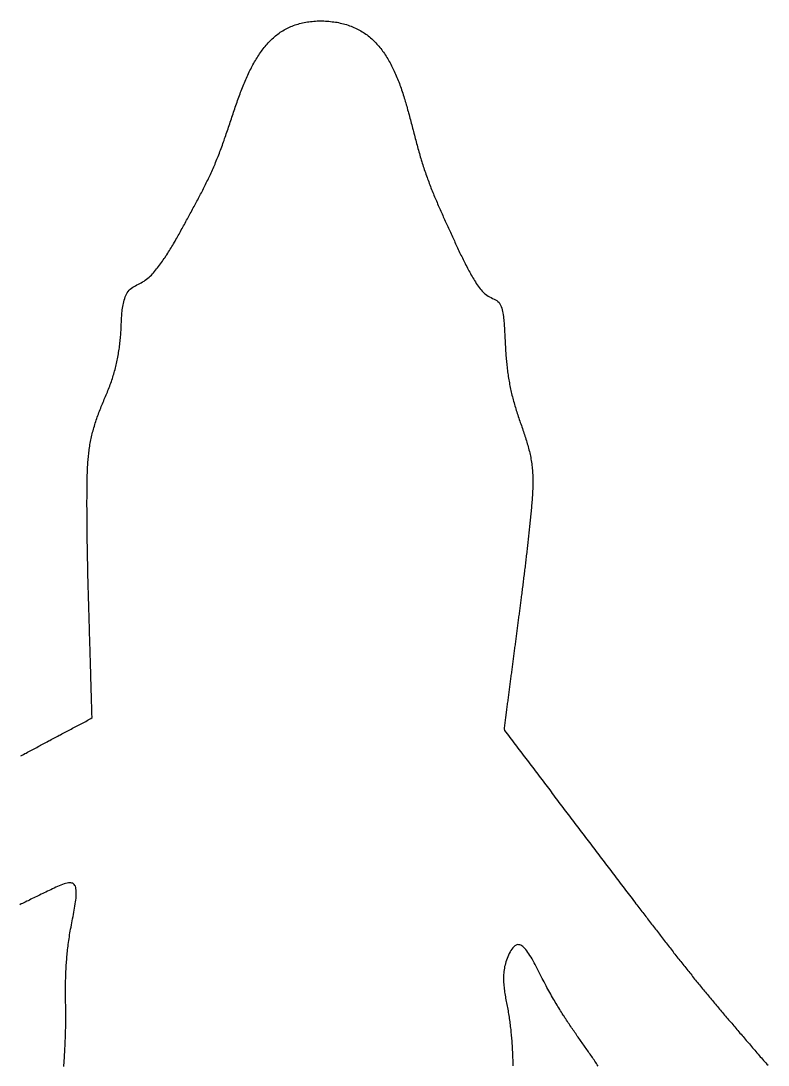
# Model space of a CAD drawing. Extents: x 63 to 788, y 423 to 1014.
# Drawn here: x 512.55 to 517.31, y 823.51 to 830.18 of the extents above; entities that cross this region are included whole.
import ezdxf

# ---------------------------------------------------------------- set-up
doc = ezdxf.new("R2010")
doc.units = 0
doc.header["$MEASUREMENT"] = 0
doc.layers.add('LAYER_1', color=7, linetype='CONTINUOUS')

msp = doc.modelspace()

# ---------------------------------------------------------------- linework, layer by layer
at = {"layer": 'LAYER_1', "color": 7}
for points in [[(512.5446, 825.489, 0), (512.5531, 825.493, 0), (512.5615, 825.497, 0), (512.57, 825.502, 0), (512.5784, 825.506, 0), (512.5869, 825.511, 0), (512.5953, 825.515, 0), (512.6038, 825.52, 0), (512.6122, 825.524, 0), (512.6207, 825.529, 0), (512.6291, 825.533, 0), (512.6376, 825.538, 0), (512.646, 825.542, 0), (512.6545, 825.547, 0), (512.6629, 825.551, 0), (512.6714, 825.556, 0), (512.6798, 825.56, 0), (512.6883, 825.565, 0), (512.6967, 825.569, 0), (512.7052, 825.574, 0), (512.7136, 825.578, 0), (512.7221, 825.583, 0), (512.7306, 825.587, 0), (512.739, 825.592, 0), (512.7475, 825.596, 0), (512.7559, 825.601, 0), (512.7644, 825.605, 0), (512.7728, 825.61, 0), (512.7813, 825.614, 0), (512.7897, 825.619, 0), (512.7982, 825.623, 0), (512.8066, 825.628, 0), (512.8151, 825.632, 0), (512.8235, 825.637, 0), (512.832, 825.641, 0), (512.8404, 825.646, 0), (512.8489, 825.65, 0), (512.8573, 825.655, 0), (512.8658, 825.659, 0), (512.8742, 825.664, 0), (512.8827, 825.668, 0), (512.8911, 825.673, 0), (512.8996, 825.677, 0), (512.908, 825.682, 0), (512.9165, 825.686, 0), (512.9249, 825.691, 0), (512.9334, 825.695, 0), (512.9418, 825.699, 0), (512.9503, 825.704, 0), (512.9587, 825.708, 0), (512.9672, 825.713, 0), (512.9756, 825.717, 0), (512.9841, 825.722, 0), (512.9925, 825.726, 0), (512.9994, 825.732, 0), (512.9992, 825.741, 0), (512.9989, 825.75, 0), (512.9986, 825.759, 0), (512.9984, 825.768, 0), (512.9981, 825.777, 0), (512.9979, 825.786, 0), (512.9976, 825.795, 0), (512.9973, 825.804, 0), (512.9971, 825.813, 0), (512.9968, 825.822, 0), (512.9965, 825.831, 0), (512.9963, 825.84, 0), (512.996, 825.849, 0), (512.9957, 825.858, 0), (512.9955, 825.867, 0), (512.9952, 825.876, 0), (512.995, 825.885, 0), (512.9947, 825.894, 0), (512.9944, 825.903, 0), (512.9942, 825.912, 0), (512.9939, 825.921, 0), (512.9936, 825.93, 0), (512.9934, 825.939, 0), (512.9931, 825.948, 0), (512.9928, 825.957, 0), (512.9926, 825.966, 0), (512.9923, 825.975, 0), (512.9921, 825.984, 0), (512.9918, 825.993, 0), (512.9915, 826.002, 0), (512.9913, 826.011, 0), (512.991, 826.02, 0), (512.9907, 826.029, 0), (512.9905, 826.038, 0), (512.9902, 826.047, 0), (512.9899, 826.056, 0), (512.9897, 826.065, 0), (512.9894, 826.074, 0), (512.9892, 826.083, 0), (512.9889, 826.092, 0), (512.9886, 826.101, 0), (512.9884, 826.11, 0), (512.9881, 826.119, 0), (512.9878, 826.128, 0), (512.9876, 826.137, 0), (512.9873, 826.146, 0), (512.987, 826.155, 0), (512.9868, 826.164, 0), (512.9865, 826.173, 0), (512.9863, 826.182, 0), (512.986, 826.191, 0), (512.9857, 826.2, 0), (512.9855, 826.209, 0), (512.9852, 826.218, 0), (512.9849, 826.227, 0), (512.9847, 826.236, 0), (512.9844, 826.245, 0), (512.9841, 826.254, 0), (512.9839, 826.263, 0), (512.9836, 826.272, 0), (512.9834, 826.281, 0), (512.9831, 826.29, 0), (512.9828, 826.299, 0), (512.9826, 826.308, 0), (512.9823, 826.317, 0), (512.982, 826.326, 0), (512.9818, 826.335, 0), (512.9815, 826.344, 0), (512.9812, 826.353, 0), (512.981, 826.362, 0), (512.9807, 826.371, 0), (512.9805, 826.38, 0), (512.9802, 826.389, 0), (512.9799, 826.398, 0), (512.9797, 826.407, 0), (512.9794, 826.416, 0), (512.9791, 826.425, 0), (512.9789, 826.434, 0), (512.9786, 826.443, 0), (512.9783, 826.452, 0), (512.9781, 826.461, 0), (512.9778, 826.47, 0), (512.9776, 826.479, 0), (512.9773, 826.488, 0), (512.977, 826.497, 0), (512.9768, 826.506, 0), (512.9765, 826.515, 0), (512.9762, 826.524, 0), (512.976, 826.533, 0), (512.9757, 826.542, 0), (512.9754, 826.551, 0), (512.9752, 826.56, 0), (512.9749, 826.569, 0), (512.9747, 826.578, 0), (512.9744, 826.587, 0), (512.9741, 826.596, 0), (512.9739, 826.605, 0), (512.9736, 826.614, 0), (512.9734, 826.624, 0), (512.9732, 826.634, 0), (512.973, 826.644, 0), (512.9728, 826.654, 0), (512.9726, 826.664, 0), (512.9724, 826.675, 0), (512.9722, 826.685, 0), (512.972, 826.695, 0), (512.9718, 826.705, 0), (512.9716, 826.715, 0), (512.9714, 826.725, 0), (512.9712, 826.735, 0), (512.971, 826.745, 0), (512.9708, 826.755, 0), (512.9706, 826.765, 0), (512.9704, 826.776, 0), (512.9703, 826.786, 0), (512.9701, 826.796, 0), (512.9699, 826.806, 0), (512.9697, 826.816, 0), (512.9696, 826.826, 0), (512.9694, 826.836, 0), (512.9692, 826.846, 0), (512.9691, 826.857, 0), (512.9689, 826.867, 0), (512.9688, 826.877, 0), (512.9687, 826.887, 0), (512.9685, 826.897, 0), (512.9684, 826.907, 0), (512.9683, 826.917, 0), (512.9681, 826.927, 0), (512.968, 826.938, 0), (512.9679, 826.948, 0), (512.9678, 826.958, 0), (512.9677, 826.968, 0), (512.9676, 826.978, 0), (512.9675, 826.988, 0), (512.9674, 826.998, 0), (512.9674, 827.008, 0), (512.9673, 827.019, 0), (512.9672, 827.029, 0), (512.9672, 827.039, 0), (512.9671, 827.049, 0), (512.9671, 827.059, 0), (512.9671, 827.069, 0), (512.967, 827.08, 0), (512.967, 827.09, 0), (512.967, 827.1, 0), (512.967, 827.11, 0), (512.967, 827.12, 0), (512.9671, 827.13, 0), (512.9671, 827.141, 0), (512.9671, 827.151, 0), (512.9672, 827.161, 0), (512.9672, 827.171, 0), (512.9673, 827.181, 0), (512.9674, 827.192, 0), (512.9675, 827.202, 0), (512.9676, 827.212, 0), (512.9677, 827.222, 0), (512.9678, 827.232, 0), (512.968, 827.243, 0), (512.9682, 827.253, 0), (512.9684, 827.263, 0), (512.9687, 827.273, 0), (512.969, 827.283, 0), (512.9693, 827.294, 0), (512.9697, 827.304, 0), (512.9702, 827.314, 0), (512.9706, 827.324, 0), (512.9712, 827.334, 0), (512.9718, 827.344, 0), (512.9724, 827.354, 0), (512.9732, 827.365, 0), (512.9739, 827.375, 0), (512.9748, 827.385, 0), (512.9757, 827.395, 0), (512.9767, 827.405, 0), (512.9778, 827.415, 0), (512.979, 827.425, 0), (512.9802, 827.435, 0), (512.9816, 827.445, 0), (512.983, 827.455, 0), (512.9845, 827.465, 0), (512.9861, 827.475, 0), (512.9879, 827.485, 0), (512.9897, 827.495, 0), (512.9916, 827.505, 0), (512.9937, 827.515, 0), (512.9958, 827.525, 0), (512.9981, 827.535, 0), (513.0005, 827.544, 0), (513.003, 827.554, 0), (513.0056, 827.564, 0), (513.0083, 827.574, 0), (513.0111, 827.583, 0), (513.014, 827.593, 0), (513.0169, 827.603, 0), (513.02, 827.613, 0), (513.0231, 827.622, 0), (513.0264, 827.632, 0), (513.0297, 827.641, 0), (513.033, 827.651, 0), (513.0364, 827.661, 0), (513.0399, 827.67, 0), (513.0435, 827.68, 0), (513.0471, 827.689, 0), (513.0508, 827.699, 0), (513.0545, 827.708, 0), (513.0582, 827.718, 0), (513.062, 827.727, 0), (513.0658, 827.736, 0), (513.0697, 827.746, 0), (513.0736, 827.755, 0), (513.0775, 827.765, 0), (513.0814, 827.774, 0), (513.0853, 827.783, 0), (513.0892, 827.793, 0), (513.0931, 827.802, 0), (513.0969, 827.811, 0), (513.1007, 827.821, 0), (513.1045, 827.83, 0), (513.1082, 827.84, 0), (513.1119, 827.849, 0), (513.1155, 827.859, 0), (513.119, 827.868, 0), (513.1224, 827.878, 0), (513.1258, 827.887, 0), (513.129, 827.897, 0), (513.1321, 827.906, 0), (513.1351, 827.916, 0), (513.1381, 827.926, 0), (513.1409, 827.935, 0), (513.1436, 827.945, 0), (513.1462, 827.955, 0), (513.1488, 827.965, 0), (513.1512, 827.975, 0), (513.1535, 827.985, 0), (513.1558, 827.994, 0), (513.158, 828.004, 0), (513.16, 828.014, 0), (513.162, 828.024, 0), (513.1639, 828.034, 0), (513.1657, 828.044, 0), (513.1674, 828.054, 0), (513.1691, 828.064, 0), (513.1706, 828.074, 0), (513.1721, 828.084, 0), (513.1735, 828.094, 0), (513.1748, 828.105, 0), (513.1761, 828.115, 0), (513.1773, 828.125, 0), (513.1784, 828.135, 0), (513.1794, 828.145, 0), (513.1803, 828.155, 0), (513.1812, 828.165, 0), (513.1821, 828.175, 0), (513.1828, 828.185, 0), (513.1835, 828.195, 0), (513.1841, 828.205, 0), (513.1847, 828.216, 0), (513.1852, 828.226, 0), (513.1857, 828.236, 0), (513.1861, 828.246, 0), (513.1865, 828.256, 0), (513.1869, 828.266, 0), (513.1874, 828.276, 0), (513.188, 828.286, 0), (513.1886, 828.296, 0), (513.1893, 828.306, 0), (513.1902, 828.316, 0), (513.1912, 828.326, 0), (513.1924, 828.336, 0), (513.1937, 828.346, 0), (513.1953, 828.357, 0), (513.1972, 828.367, 0), (513.1993, 828.377, 0), (513.2017, 828.387, 0), (513.2044, 828.398, 0), (513.2075, 828.408, 0), (513.211, 828.418, 0), (513.215, 828.427, 0), (513.2195, 828.436, 0), (513.2245, 828.445, 0), (513.2301, 828.453, 0), (513.2364, 828.461, 0), (513.2433, 828.468, 0), (513.2509, 828.474, 0), (513.259, 828.48, 0), (513.2676, 828.485, 0), (513.2765, 828.49, 0), (513.2857, 828.495, 0), (513.2949, 828.5, 0), (513.3042, 828.504, 0), (513.3133, 828.509, 0), (513.3223, 828.514, 0), (513.3309, 828.52, 0), (513.3393, 828.525, 0), (513.3474, 828.531, 0), (513.3554, 828.538, 0), (513.363, 828.544, 0), (513.3705, 828.551, 0), (513.3778, 828.558, 0), (513.3849, 828.566, 0), (513.3918, 828.573, 0), (513.3985, 828.581, 0), (513.4051, 828.589, 0), (513.4116, 828.597, 0), (513.418, 828.605, 0), (513.4242, 828.613, 0), (513.4303, 828.621, 0), (513.4364, 828.629, 0), (513.4424, 828.638, 0), (513.4483, 828.646, 0), (513.4541, 828.655, 0), (513.4599, 828.663, 0), (513.4656, 828.671, 0), (513.4712, 828.68, 0), (513.4768, 828.688, 0), (513.4823, 828.697, 0), (513.4878, 828.706, 0), (513.4932, 828.714, 0), (513.4985, 828.723, 0), (513.5038, 828.732, 0), (513.5091, 828.74, 0), (513.5143, 828.749, 0), (513.5194, 828.758, 0), (513.5245, 828.767, 0), (513.5296, 828.775, 0), (513.5347, 828.784, 0), (513.5397, 828.793, 0), (513.5446, 828.802, 0), (513.5496, 828.811, 0), (513.5545, 828.819, 0), (513.5594, 828.828, 0), (513.5643, 828.837, 0), (513.5691, 828.846, 0), (513.574, 828.855, 0), (513.5788, 828.864, 0), (513.5836, 828.872, 0), (513.5884, 828.881, 0), (513.5932, 828.89, 0), (513.5979, 828.899, 0), (513.6027, 828.908, 0), (513.6075, 828.917, 0), (513.6123, 828.925, 0), (513.617, 828.934, 0), (513.6218, 828.943, 0), (513.6265, 828.952, 0), (513.6313, 828.96, 0), (513.636, 828.969, 0), (513.6408, 828.978, 0), (513.6455, 828.987, 0), (513.6502, 828.995, 0), (513.6549, 829.004, 0), (513.6596, 829.013, 0), (513.6643, 829.022, 0), (513.669, 829.03, 0), (513.6737, 829.039, 0), (513.6783, 829.048, 0), (513.683, 829.057, 0), (513.6876, 829.066, 0), (513.6922, 829.075, 0), (513.6968, 829.083, 0), (513.7014, 829.092, 0), (513.7059, 829.101, 0), (513.7104, 829.11, 0), (513.715, 829.119, 0), (513.7195, 829.128, 0), (513.7239, 829.137, 0), (513.7284, 829.146, 0), (513.7328, 829.155, 0), (513.7372, 829.164, 0), (513.7416, 829.174, 0), (513.746, 829.183, 0), (513.7503, 829.192, 0), (513.7546, 829.201, 0), (513.7589, 829.211, 0), (513.7632, 829.22, 0), (513.7674, 829.229, 0), (513.7716, 829.239, 0), (513.7758, 829.248, 0), (513.7799, 829.258, 0), (513.7841, 829.267, 0), (513.7881, 829.277, 0), (513.7922, 829.287, 0), (513.7962, 829.297, 0), (513.8002, 829.306, 0), (513.8041, 829.316, 0), (513.808, 829.326, 0), (513.8119, 829.336, 0), (513.8158, 829.346, 0), (513.8196, 829.356, 0), (513.8234, 829.366, 0), (513.8271, 829.377, 0), (513.8308, 829.387, 0), (513.8345, 829.397, 0), (513.8382, 829.408, 0), (513.8418, 829.418, 0), (513.8455, 829.429, 0), (513.8491, 829.439, 0), (513.8527, 829.449, 0), (513.8563, 829.46, 0), (513.8599, 829.471, 0), (513.8634, 829.481, 0), (513.867, 829.492, 0), (513.8706, 829.502, 0), (513.8741, 829.513, 0), (513.8777, 829.524, 0), (513.8812, 829.534, 0), (513.8848, 829.545, 0), (513.8883, 829.556, 0), (513.8919, 829.566, 0), (513.8955, 829.577, 0), (513.8991, 829.588, 0), (513.9027, 829.598, 0), (513.9063, 829.609, 0), (513.9099, 829.62, 0), (513.9136, 829.63, 0), (513.9172, 829.641, 0), (513.9209, 829.652, 0), (513.9247, 829.662, 0), (513.9284, 829.673, 0), (513.9322, 829.683, 0), (513.936, 829.694, 0), (513.9398, 829.704, 0), (513.9437, 829.715, 0), (513.9476, 829.725, 0), (513.9515, 829.735, 0), (513.9555, 829.746, 0), (513.9596, 829.756, 0), (513.9636, 829.766, 0), (513.9677, 829.776, 0), (513.9719, 829.786, 0), (513.9761, 829.796, 0), (513.9804, 829.806, 0), (513.9847, 829.816, 0), (513.9891, 829.826, 0), (513.9935, 829.835, 0), (513.998, 829.845, 0), (514.0026, 829.855, 0), (514.0072, 829.864, 0), (514.0119, 829.873, 0), (514.0167, 829.883, 0), (514.0215, 829.892, 0), (514.0264, 829.901, 0), (514.0314, 829.91, 0), (514.0364, 829.919, 0), (514.0416, 829.928, 0), (514.0468, 829.937, 0), (514.0521, 829.945, 0), (514.0574, 829.954, 0), (514.0629, 829.962, 0), (514.0684, 829.971, 0), (514.0741, 829.979, 0), (514.0798, 829.987, 0), (514.0856, 829.995, 0), (514.0916, 830.003, 0), (514.0976, 830.01, 0), (514.1037, 830.018, 0), (514.1099, 830.025, 0), (514.1162, 830.032, 0), (514.1227, 830.04, 0), (514.1292, 830.047, 0), (514.1358, 830.053, 0), (514.1426, 830.06, 0), (514.1495, 830.067, 0), (514.1565, 830.073, 0), (514.1636, 830.079, 0), (514.1708, 830.085, 0), (514.1781, 830.091, 0), (514.1856, 830.097, 0), (514.1932, 830.103, 0), (514.2009, 830.108, 0), (514.2088, 830.113, 0), (514.2167, 830.118, 0), (514.2249, 830.123, 0), (514.2331, 830.128, 0), (514.2415, 830.132, 0), (514.25, 830.137, 0), (514.2587, 830.141, 0), (514.2675, 830.145, 0), (514.2764, 830.148, 0), (514.2856, 830.152, 0), (514.2948, 830.155, 0), (514.3042, 830.158, 0), (514.3137, 830.161, 0), (514.3234, 830.164, 0), (514.3332, 830.166, 0), (514.3431, 830.169, 0), (514.3531, 830.171, 0), (514.3632, 830.173, 0), (514.3734, 830.174, 0), (514.3836, 830.176, 0), (514.394, 830.177, 0), (514.4044, 830.178, 0), (514.4148, 830.179, 0), (514.4253, 830.18, 0), (514.4359, 830.181, 0), (514.4465, 830.181, 0), (514.4571, 830.181, 0), (514.4677, 830.181, 0), (514.4783, 830.181, 0), (514.4889, 830.18, 0), (514.4996, 830.18, 0), (514.5102, 830.179, 0), (514.5207, 830.178, 0), (514.5313, 830.176, 0), (514.5418, 830.175, 0), (514.5522, 830.173, 0), (514.5626, 830.172, 0), (514.5729, 830.17, 0), (514.5832, 830.167, 0), (514.5934, 830.165, 0), (514.6034, 830.162, 0), (514.6134, 830.16, 0), (514.6233, 830.157, 0), (514.6331, 830.154, 0), (514.6427, 830.15, 0), (514.6522, 830.147, 0), (514.6616, 830.143, 0), (514.6708, 830.139, 0), (514.6799, 830.135, 0), (514.6888, 830.131, 0), (514.6975, 830.127, 0), (514.7061, 830.122, 0), (514.7146, 830.117, 0), (514.7229, 830.112, 0), (514.731, 830.107, 0), (514.739, 830.102, 0), (514.7468, 830.096, 0), (514.7545, 830.091, 0), (514.7621, 830.085, 0), (514.7695, 830.079, 0), (514.7767, 830.073, 0), (514.7839, 830.067, 0), (514.7909, 830.06, 0), (514.7977, 830.054, 0), (514.8045, 830.047, 0), (514.8111, 830.04, 0), (514.8176, 830.033, 0), (514.8239, 830.026, 0), (514.8301, 830.019, 0), (514.8363, 830.011, 0), (514.8423, 830.004, 0), (514.8482, 829.996, 0), (514.8539, 829.988, 0), (514.8596, 829.981, 0), (514.8651, 829.973, 0), (514.8706, 829.964, 0), (514.8759, 829.956, 0), (514.8812, 829.948, 0), (514.8863, 829.939, 0), (514.8913, 829.931, 0), (514.8963, 829.922, 0), (514.9011, 829.913, 0), (514.9059, 829.904, 0), (514.9106, 829.895, 0), (514.9151, 829.886, 0), (514.9196, 829.877, 0), (514.9241, 829.868, 0), (514.9284, 829.859, 0), (514.9326, 829.849, 0), (514.9368, 829.84, 0), (514.9409, 829.83, 0), (514.9449, 829.82, 0), (514.9489, 829.811, 0), (514.9528, 829.801, 0), (514.9566, 829.791, 0), (514.9604, 829.781, 0), (514.9641, 829.771, 0), (514.9677, 829.761, 0), (514.9713, 829.751, 0), (514.9748, 829.74, 0), (514.9783, 829.73, 0), (514.9817, 829.72, 0), (514.9851, 829.709, 0), (514.9884, 829.699, 0), (514.9916, 829.688, 0), (514.9949, 829.678, 0), (514.9981, 829.667, 0), (515.0012, 829.657, 0), (515.0043, 829.646, 0), (515.0074, 829.636, 0), (515.0105, 829.625, 0), (515.0135, 829.614, 0), (515.0165, 829.603, 0), (515.0194, 829.593, 0), (515.0224, 829.582, 0), (515.0253, 829.571, 0), (515.0282, 829.56, 0), (515.0311, 829.549, 0), (515.0339, 829.539, 0), (515.0368, 829.528, 0), (515.0396, 829.517, 0), (515.0425, 829.506, 0), (515.0453, 829.495, 0), (515.0481, 829.484, 0), (515.0509, 829.474, 0), (515.0538, 829.463, 0), (515.0566, 829.452, 0), (515.0594, 829.441, 0), (515.0622, 829.43, 0), (515.0651, 829.42, 0), (515.0679, 829.409, 0), (515.0708, 829.398, 0), (515.0736, 829.387, 0), (515.0765, 829.377, 0), (515.0794, 829.366, 0), (515.0824, 829.355, 0), (515.0853, 829.345, 0), (515.0883, 829.334, 0), (515.0913, 829.324, 0), (515.0943, 829.313, 0), (515.0974, 829.303, 0), (515.1005, 829.293, 0), (515.1036, 829.282, 0), (515.1068, 829.272, 0), (515.11, 829.262, 0), (515.1133, 829.252, 0), (515.1165, 829.242, 0), (515.1199, 829.232, 0), (515.1232, 829.222, 0), (515.1266, 829.212, 0), (515.1301, 829.202, 0), (515.1335, 829.192, 0), (515.137, 829.182, 0), (515.1406, 829.172, 0), (515.1441, 829.163, 0), (515.1477, 829.153, 0), (515.1514, 829.143, 0), (515.155, 829.134, 0), (515.1587, 829.124, 0), (515.1624, 829.115, 0), (515.1661, 829.105, 0), (515.1699, 829.096, 0), (515.1737, 829.086, 0), (515.1775, 829.077, 0), (515.1813, 829.068, 0), (515.1852, 829.058, 0), (515.1891, 829.049, 0), (515.193, 829.04, 0), (515.1969, 829.031, 0), (515.2009, 829.021, 0), (515.2048, 829.012, 0), (515.2088, 829.003, 0), (515.2128, 828.994, 0), (515.2168, 828.985, 0), (515.2208, 828.976, 0), (515.2248, 828.966, 0), (515.2289, 828.957, 0), (515.233, 828.948, 0), (515.237, 828.939, 0), (515.2411, 828.93, 0), (515.2452, 828.921, 0), (515.2493, 828.912, 0), (515.2534, 828.903, 0), (515.2575, 828.894, 0), (515.2616, 828.885, 0), (515.2658, 828.876, 0), (515.2699, 828.867, 0), (515.274, 828.858, 0), (515.2782, 828.849, 0), (515.2823, 828.84, 0), (515.2865, 828.831, 0), (515.2906, 828.822, 0), (515.2947, 828.812, 0), (515.2989, 828.803, 0), (515.303, 828.794, 0), (515.3072, 828.785, 0), (515.3114, 828.776, 0), (515.3155, 828.767, 0), (515.3197, 828.758, 0), (515.3239, 828.749, 0), (515.3281, 828.74, 0), (515.3324, 828.731, 0), (515.3366, 828.722, 0), (515.3409, 828.712, 0), (515.3452, 828.703, 0), (515.3496, 828.694, 0), (515.3539, 828.685, 0), (515.3583, 828.676, 0), (515.3628, 828.667, 0), (515.3672, 828.658, 0), (515.3718, 828.649, 0), (515.3763, 828.64, 0), (515.3809, 828.631, 0), (515.3856, 828.621, 0), (515.3903, 828.612, 0), (515.395, 828.603, 0), (515.3998, 828.594, 0), (515.4047, 828.585, 0), (515.4096, 828.576, 0), (515.4146, 828.567, 0), (515.4197, 828.558, 0), (515.4248, 828.549, 0), (515.43, 828.54, 0), (515.4352, 828.531, 0), (515.4406, 828.523, 0), (515.446, 828.514, 0), (515.4515, 828.505, 0), (515.4572, 828.496, 0), (515.463, 828.488, 0), (515.469, 828.479, 0), (515.4752, 828.471, 0), (515.4817, 828.463, 0), (515.4885, 828.455, 0), (515.4956, 828.448, 0), (515.503, 828.441, 0), (515.5107, 828.435, 0), (515.5189, 828.429, 0), (515.5274, 828.423, 0), (515.5364, 828.418, 0), (515.5458, 828.414, 0), (515.5553, 828.409, 0), (515.5647, 828.405, 0), (515.5737, 828.4, 0), (515.5822, 828.395, 0), (515.5899, 828.389, 0), (515.5965, 828.382, 0), (515.6022, 828.375, 0), (515.607, 828.366, 0), (515.6111, 828.357, 0), (515.6144, 828.347, 0), (515.6172, 828.337, 0), (515.6194, 828.326, 0), (515.6213, 828.316, 0), (515.6228, 828.305, 0), (515.6242, 828.294, 0), (515.6254, 828.283, 0), (515.6265, 828.273, 0), (515.6275, 828.262, 0), (515.6284, 828.252, 0), (515.6292, 828.242, 0), (515.6299, 828.232, 0), (515.6306, 828.221, 0), (515.6313, 828.211, 0), (515.6319, 828.201, 0), (515.6324, 828.192, 0), (515.6329, 828.182, 0), (515.6334, 828.172, 0), (515.6339, 828.162, 0), (515.6344, 828.152, 0), (515.6348, 828.142, 0), (515.6353, 828.132, 0), (515.6358, 828.122, 0), (515.6364, 828.112, 0), (515.6369, 828.102, 0), (515.6375, 828.092, 0), (515.6381, 828.082, 0), (515.6388, 828.072, 0), (515.6395, 828.062, 0), (515.6402, 828.052, 0), (515.641, 828.042, 0), (515.6418, 828.032, 0), (515.6426, 828.021, 0), (515.6435, 828.011, 0), (515.6445, 828.001, 0), (515.6455, 827.991, 0), (515.6466, 827.981, 0), (515.6477, 827.971, 0), (515.6489, 827.96, 0), (515.6501, 827.95, 0), (515.6514, 827.94, 0), (515.6528, 827.93, 0), (515.6543, 827.92, 0), (515.6558, 827.91, 0), (515.6574, 827.9, 0), (515.659, 827.89, 0), (515.6608, 827.88, 0), (515.6625, 827.87, 0), (515.6644, 827.86, 0), (515.6663, 827.85, 0), (515.6683, 827.84, 0), (515.6704, 827.83, 0), (515.6726, 827.82, 0), (515.6748, 827.81, 0), (515.6771, 827.801, 0), (515.6794, 827.791, 0), (515.6819, 827.781, 0), (515.6844, 827.771, 0), (515.687, 827.761, 0), (515.6896, 827.752, 0), (515.6924, 827.742, 0), (515.6952, 827.732, 0), (515.698, 827.722, 0), (515.701, 827.713, 0), (515.7039, 827.703, 0), (515.707, 827.693, 0), (515.71, 827.684, 0), (515.7132, 827.674, 0), (515.7163, 827.665, 0), (515.7195, 827.655, 0), (515.7227, 827.645, 0), (515.726, 827.636, 0), (515.7292, 827.626, 0), (515.7325, 827.616, 0), (515.7358, 827.607, 0), (515.7391, 827.597, 0), (515.7424, 827.588, 0), (515.7456, 827.578, 0), (515.7489, 827.568, 0), (515.7522, 827.559, 0), (515.7554, 827.549, 0), (515.7586, 827.539, 0), (515.7618, 827.53, 0), (515.765, 827.52, 0), (515.768, 827.51, 0), (515.7711, 827.5, 0), (515.774, 827.491, 0), (515.7769, 827.481, 0), (515.7798, 827.471, 0), (515.7825, 827.461, 0), (515.7851, 827.452, 0), (515.7877, 827.442, 0), (515.7902, 827.432, 0), (515.7925, 827.422, 0), (515.7947, 827.412, 0), (515.7968, 827.403, 0), (515.7988, 827.393, 0), (515.8006, 827.383, 0), (515.8023, 827.373, 0), (515.8039, 827.363, 0), (515.8053, 827.353, 0), (515.8065, 827.343, 0), (515.8076, 827.333, 0), (515.8086, 827.323, 0), (515.8095, 827.313, 0), (515.8102, 827.303, 0), (515.8108, 827.293, 0), (515.8113, 827.283, 0), (515.8117, 827.272, 0), (515.812, 827.262, 0), (515.8122, 827.252, 0), (515.8122, 827.242, 0), (515.8122, 827.232, 0), (515.8121, 827.222, 0), (515.8119, 827.212, 0), (515.8116, 827.201, 0), (515.8113, 827.191, 0), (515.8109, 827.181, 0), (515.8104, 827.171, 0), (515.8098, 827.161, 0), (515.8092, 827.15, 0), (515.8086, 827.14, 0), (515.8079, 827.13, 0), (515.8071, 827.12, 0), (515.8063, 827.11, 0), (515.8055, 827.099, 0), (515.8046, 827.089, 0), (515.8038, 827.079, 0), (515.8028, 827.069, 0), (515.8019, 827.059, 0), (515.801, 827.049, 0), (515.8, 827.038, 0), (515.7991, 827.028, 0), (515.7981, 827.018, 0), (515.7971, 827.008, 0), (515.7961, 826.998, 0), (515.7951, 826.988, 0), (515.7941, 826.977, 0), (515.7931, 826.967, 0), (515.792, 826.957, 0), (515.791, 826.947, 0), (515.7899, 826.937, 0), (515.7889, 826.927, 0), (515.7878, 826.917, 0), (515.7867, 826.907, 0), (515.7856, 826.896, 0), (515.7845, 826.886, 0), (515.7834, 826.876, 0), (515.7823, 826.866, 0), (515.7812, 826.856, 0), (515.7801, 826.846, 0), (515.7789, 826.836, 0), (515.7778, 826.826, 0), (515.7767, 826.816, 0), (515.7755, 826.806, 0), (515.7743, 826.796, 0), (515.7732, 826.786, 0), (515.772, 826.776, 0), (515.7708, 826.765, 0), (515.7696, 826.755, 0), (515.7684, 826.745, 0), (515.7672, 826.735, 0), (515.766, 826.725, 0), (515.7648, 826.715, 0), (515.7636, 826.705, 0), (515.7624, 826.695, 0), (515.7612, 826.685, 0), (515.76, 826.675, 0), (515.7587, 826.665, 0), (515.7575, 826.655, 0), (515.7563, 826.645, 0), (515.755, 826.635, 0), (515.7538, 826.625, 0), (515.7526, 826.615, 0), (515.7513, 826.605, 0), (515.7501, 826.595, 0), (515.7488, 826.585, 0), (515.7476, 826.575, 0), (515.7463, 826.565, 0), (515.7451, 826.555, 0), (515.7438, 826.545, 0), (515.7426, 826.535, 0), (515.7413, 826.525, 0), (515.74, 826.515, 0), (515.7388, 826.505, 0), (515.7375, 826.495, 0), (515.7364, 826.486, 0), (515.7353, 826.478, 0), (515.7342, 826.469, 0), (515.7331, 826.461, 0), (515.732, 826.452, 0), (515.7308, 826.444, 0), (515.7297, 826.435, 0), (515.7286, 826.427, 0), (515.7275, 826.418, 0), (515.7264, 826.41, 0), (515.7253, 826.401, 0), (515.7242, 826.393, 0), (515.7231, 826.384, 0), (515.7219, 826.376, 0), (515.7208, 826.367, 0), (515.7197, 826.359, 0), (515.7186, 826.35, 0), (515.7175, 826.341, 0), (515.7164, 826.333, 0), (515.7153, 826.324, 0), (515.7142, 826.316, 0), (515.713, 826.307, 0), (515.7119, 826.299, 0), (515.7108, 826.29, 0), (515.7097, 826.282, 0), (515.7086, 826.273, 0), (515.7075, 826.265, 0), (515.7064, 826.256, 0), (515.7053, 826.248, 0), (515.7041, 826.239, 0), (515.703, 826.231, 0), (515.7019, 826.222, 0), (515.7008, 826.214, 0), (515.6997, 826.205, 0), (515.6986, 826.197, 0), (515.6975, 826.188, 0), (515.6964, 826.18, 0), (515.6952, 826.171, 0), (515.6941, 826.162, 0), (515.693, 826.154, 0), (515.6919, 826.145, 0), (515.6908, 826.137, 0), (515.6897, 826.128, 0), (515.6886, 826.12, 0), (515.6874, 826.111, 0), (515.6863, 826.103, 0), (515.6852, 826.094, 0), (515.6841, 826.086, 0), (515.683, 826.077, 0), (515.6819, 826.069, 0), (515.6808, 826.06, 0), (515.6797, 826.052, 0), (515.6785, 826.043, 0), (515.6774, 826.035, 0), (515.6763, 826.026, 0), (515.6752, 826.018, 0), (515.6741, 826.009, 0), (515.673, 826.001, 0), (515.6719, 825.992, 0), (515.6708, 825.984, 0), (515.6696, 825.975, 0), (515.6685, 825.966, 0), (515.6674, 825.958, 0), (515.6663, 825.949, 0), (515.6652, 825.941, 0), (515.6641, 825.932, 0), (515.663, 825.924, 0), (515.6619, 825.915, 0), (515.6607, 825.907, 0), (515.6596, 825.898, 0), (515.6585, 825.89, 0), (515.6574, 825.881, 0), (515.6563, 825.873, 0), (515.6552, 825.864, 0), (515.6541, 825.856, 0), (515.653, 825.847, 0), (515.6518, 825.839, 0), (515.6507, 825.83, 0), (515.6496, 825.822, 0), (515.6485, 825.813, 0), (515.6474, 825.805, 0), (515.6463, 825.796, 0), (515.6452, 825.788, 0), (515.6441, 825.779, 0), (515.6429, 825.77, 0), (515.6418, 825.762, 0), (515.6407, 825.753, 0), (515.6396, 825.745, 0), (515.6385, 825.736, 0), (515.6374, 825.728, 0), (515.6363, 825.719, 0), (515.6351, 825.711, 0), (515.634, 825.702, 0), (515.6329, 825.694, 0), (515.6318, 825.685, 0), (515.6307, 825.677, 0), (515.6296, 825.668, 0), (515.6285, 825.66, 0), (515.6309, 825.65, 0), (515.6394, 825.639, 0), (515.6479, 825.628, 0), (515.6564, 825.617, 0), (515.6649, 825.605, 0), (515.6734, 825.594, 0), (515.6819, 825.583, 0), (515.6904, 825.572, 0), (515.6989, 825.561, 0), (515.7074, 825.549, 0), (515.7159, 825.538, 0), (515.7244, 825.527, 0), (515.7329, 825.516, 0), (515.7414, 825.505, 0), (515.7499, 825.493, 0), (515.7584, 825.482, 0), (515.7669, 825.471, 0), (515.7754, 825.46, 0), (515.7839, 825.449, 0), (515.7924, 825.437, 0), (515.8008, 825.426, 0), (515.8093, 825.415, 0), (515.8178, 825.404, 0), (515.8263, 825.393, 0), (515.8348, 825.382, 0), (515.8433, 825.37, 0), (515.8518, 825.359, 0), (515.8603, 825.348, 0), (515.8688, 825.337, 0), (515.8773, 825.326, 0), (515.8858, 825.314, 0), (515.8943, 825.303, 0), (515.9028, 825.292, 0), (515.9113, 825.281, 0), (515.9198, 825.27, 0), (515.9283, 825.258, 0), (515.9368, 825.247, 0), (515.9453, 825.236, 0), (515.9538, 825.225, 0), (515.9623, 825.214, 0), (515.9708, 825.202, 0), (515.9793, 825.191, 0), (515.9878, 825.18, 0), (515.9963, 825.169, 0), (516.0048, 825.158, 0), (516.0133, 825.146, 0), (516.0218, 825.135, 0), (516.0303, 825.124, 0), (516.0388, 825.113, 0), (516.0473, 825.102, 0), (516.0558, 825.09, 0), (516.0643, 825.079, 0), (516.0728, 825.068, 0), (516.0813, 825.057, 0), (516.0898, 825.046, 0), (516.0983, 825.034, 0), (516.1068, 825.023, 0), (516.1153, 825.012, 0), (516.1238, 825.001, 0), (516.1323, 824.99, 0), (516.1408, 824.979, 0), (516.1493, 824.967, 0), (516.1578, 824.956, 0), (516.1662, 824.945, 0), (516.1747, 824.934, 0), (516.1832, 824.923, 0), (516.1917, 824.911, 0), (516.2002, 824.9, 0), (516.2087, 824.889, 0), (516.2172, 824.878, 0), (516.2257, 824.867, 0), (516.2342, 824.855, 0), (516.2427, 824.844, 0), (516.2512, 824.833, 0), (516.2597, 824.822, 0), (516.2682, 824.811, 0), (516.2767, 824.799, 0), (516.2852, 824.788, 0), (516.2937, 824.777, 0), (516.3022, 824.766, 0), (516.3107, 824.755, 0), (516.3192, 824.743, 0), (516.3277, 824.732, 0), (516.3362, 824.721, 0), (516.3447, 824.71, 0), (516.3532, 824.699, 0), (516.3617, 824.687, 0), (516.3702, 824.676, 0), (516.3787, 824.665, 0), (516.3872, 824.654, 0), (516.3957, 824.643, 0), (516.4042, 824.631, 0), (516.4127, 824.62, 0), (516.4212, 824.609, 0), (516.4297, 824.598, 0), (516.4382, 824.587, 0), (516.4467, 824.576, 0), (516.4552, 824.564, 0), (516.4637, 824.553, 0), (516.4706, 824.544, 0), (516.4768, 824.536, 0), (516.483, 824.528, 0), (516.4892, 824.52, 0), (516.4954, 824.512, 0), (516.5016, 824.503, 0), (516.5078, 824.495, 0), (516.514, 824.487, 0), (516.5202, 824.479, 0), (516.5265, 824.471, 0), (516.5327, 824.463, 0), (516.5389, 824.455, 0), (516.5451, 824.447, 0), (516.5513, 824.439, 0), (516.5575, 824.431, 0), (516.5637, 824.422, 0), (516.5699, 824.414, 0), (516.5762, 824.406, 0), (516.5824, 824.398, 0), (516.5886, 824.39, 0), (516.5948, 824.382, 0), (516.601, 824.374, 0), (516.6073, 824.366, 0), (516.6135, 824.358, 0), (516.6197, 824.35, 0), (516.6259, 824.342, 0), (516.6322, 824.334, 0), (516.6384, 824.326, 0), (516.6446, 824.317, 0), (516.6508, 824.309, 0), (516.6571, 824.301, 0), (516.6633, 824.293, 0), (516.6695, 824.285, 0), (516.6758, 824.277, 0), (516.682, 824.269, 0), (516.6882, 824.261, 0), (516.6945, 824.253, 0), (516.7007, 824.245, 0), (516.707, 824.237, 0), (516.7132, 824.229, 0), (516.7195, 824.221, 0), (516.7257, 824.213, 0), (516.732, 824.205, 0), (516.7382, 824.197, 0), (516.7445, 824.189, 0), (516.7507, 824.182, 0), (516.757, 824.174, 0), (516.7633, 824.166, 0), (516.7695, 824.158, 0), (516.7758, 824.15, 0), (516.7821, 824.142, 0), (516.7884, 824.134, 0), (516.7946, 824.126, 0), (516.8009, 824.118, 0), (516.8072, 824.11, 0), (516.8135, 824.103, 0), (516.8198, 824.095, 0), (516.8261, 824.087, 0), (516.8323, 824.079, 0), (516.8386, 824.071, 0), (516.8449, 824.063, 0), (516.8512, 824.056, 0), (516.8576, 824.048, 0), (516.8639, 824.04, 0), (516.8702, 824.032, 0), (516.8765, 824.025, 0), (516.8828, 824.017, 0), (516.8891, 824.009, 0), (516.8955, 824.001, 0), (516.9018, 823.994, 0), (516.9081, 823.986, 0), (516.9144, 823.978, 0), (516.9208, 823.971, 0), (516.9271, 823.963, 0), (516.9335, 823.955, 0), (516.9398, 823.948, 0), (516.9462, 823.94, 0), (516.9526, 823.932, 0), (516.9589, 823.925, 0), (516.9653, 823.917, 0), (516.9717, 823.909, 0), (516.9781, 823.902, 0), (516.9845, 823.894, 0), (516.9909, 823.887, 0), (516.9973, 823.879, 0), (517.0037, 823.871, 0), (517.0101, 823.864, 0), (517.0166, 823.856, 0), (517.023, 823.849, 0), (517.0295, 823.841, 0), (517.036, 823.833, 0), (517.0424, 823.826, 0), (517.0489, 823.818, 0), (517.0554, 823.81, 0), (517.0619, 823.803, 0), (517.0684, 823.795, 0), (517.075, 823.788, 0), (517.0815, 823.78, 0), (517.0881, 823.772, 0), (517.0946, 823.765, 0), (517.1012, 823.757, 0), (517.1078, 823.749, 0), (517.1144, 823.741, 0), (517.121, 823.734, 0), (517.1276, 823.726, 0), (517.1343, 823.718, 0), (517.1409, 823.71, 0), (517.1476, 823.703, 0), (517.1543, 823.695, 0), (517.161, 823.687, 0), (517.1677, 823.679, 0), (517.1745, 823.671, 0), (517.1812, 823.663, 0), (517.188, 823.655, 0), (517.1948, 823.648, 0), (517.2016, 823.64, 0), (517.2084, 823.632, 0), (517.2152, 823.624, 0), (517.2221, 823.616, 0), (517.229, 823.608, 0), (517.2359, 823.6, 0), (517.2428, 823.591, 0), (517.2497, 823.583, 0), (517.2567, 823.575, 0), (517.2637, 823.567, 0), (517.2707, 823.559, 0), (517.2777, 823.551, 0), (517.2848, 823.543, 0), (517.292, 823.535, 0), (517.2992, 823.528, 0), (517.3065, 823.52, 0), (517.3138, 823.513, 0)], [(512.8194, 823.505, 0), (512.8201, 823.515, 0), (512.8208, 823.525, 0), (512.8214, 823.535, 0), (512.8221, 823.545, 0), (512.8227, 823.555, 0), (512.8233, 823.565, 0), (512.8239, 823.575, 0), (512.8245, 823.584, 0), (512.8251, 823.594, 0), (512.8256, 823.604, 0), (512.8261, 823.614, 0), (512.8266, 823.623, 0), (512.8271, 823.633, 0), (512.8275, 823.643, 0), (512.828, 823.652, 0), (512.8284, 823.662, 0), (512.8288, 823.672, 0), (512.8291, 823.681, 0), (512.8295, 823.691, 0), (512.8298, 823.7, 0), (512.8301, 823.709, 0), (512.8304, 823.719, 0), (512.8306, 823.728, 0), (512.8308, 823.738, 0), (512.831, 823.747, 0), (512.8312, 823.756, 0), (512.8313, 823.765, 0), (512.8315, 823.775, 0), (512.8316, 823.784, 0), (512.8316, 823.793, 0), (512.8317, 823.802, 0), (512.8317, 823.811, 0), (512.8317, 823.82, 0), (512.8316, 823.829, 0), (512.8316, 823.838, 0), (512.8315, 823.847, 0), (512.8315, 823.856, 0), (512.8314, 823.865, 0), (512.8313, 823.874, 0), (512.8312, 823.882, 0), (512.8311, 823.891, 0), (512.831, 823.9, 0), (512.8309, 823.909, 0), (512.8308, 823.918, 0), (512.8307, 823.927, 0), (512.8306, 823.936, 0), (512.8305, 823.945, 0), (512.8304, 823.954, 0), (512.8304, 823.963, 0), (512.8303, 823.972, 0), (512.8303, 823.981, 0), (512.8303, 823.99, 0), (512.8303, 823.999, 0), (512.8303, 824.008, 0), (512.8304, 824.018, 0), (512.8305, 824.027, 0), (512.8306, 824.036, 0), (512.8307, 824.046, 0), (512.8309, 824.055, 0), (512.8312, 824.065, 0), (512.8314, 824.074, 0), (512.8317, 824.084, 0), (512.832, 824.093, 0), (512.8324, 824.103, 0), (512.8329, 824.113, 0), (512.8333, 824.123, 0), (512.8339, 824.133, 0), (512.8345, 824.143, 0), (512.8351, 824.153, 0), (512.8358, 824.164, 0), (512.8365, 824.174, 0), (512.8374, 824.185, 0), (512.8382, 824.195, 0), (512.8392, 824.206, 0), (512.8402, 824.217, 0), (512.8413, 824.228, 0), (512.8424, 824.239, 0), (512.8437, 824.25, 0), (512.845, 824.261, 0), (512.8464, 824.273, 0), (512.8478, 824.284, 0), (512.8494, 824.296, 0), (512.851, 824.308, 0), (512.8527, 824.32, 0), (512.8545, 824.332, 0), (512.8564, 824.344, 0), (512.8584, 824.357, 0), (512.8605, 824.369, 0), (512.8627, 824.382, 0), (512.865, 824.395, 0), (512.8674, 824.408, 0), (512.8699, 824.421, 0), (512.8724, 824.435, 0), (512.8751, 824.448, 0), (512.8778, 824.462, 0), (512.8805, 824.475, 0), (512.8831, 824.489, 0), (512.8856, 824.503, 0), (512.8881, 824.516, 0), (512.8904, 824.529, 0), (512.8925, 824.542, 0), (512.8943, 824.555, 0), (512.8959, 824.567, 0), (512.8972, 824.579, 0), (512.8982, 824.59, 0), (512.8988, 824.601, 0), (512.899, 824.612, 0), (512.8988, 824.622, 0), (512.8981, 824.631, 0), (512.8968, 824.64, 0), (512.8951, 824.647, 0), (512.8927, 824.655, 0), (512.8897, 824.661, 0), (512.8861, 824.666, 0), (512.8817, 824.67, 0), (512.8766, 824.674, 0), (512.8708, 824.676, 0), (512.8642, 824.678, 0), (512.8568, 824.678, 0), (512.8487, 824.677, 0), (512.84, 824.676, 0), (512.8308, 824.673, 0), (512.8211, 824.67, 0), (512.811, 824.667, 0), (512.8007, 824.663, 0), (512.79, 824.658, 0), (512.7792, 824.654, 0), (512.7684, 824.649, 0), (512.7575, 824.643, 0), (512.7466, 824.638, 0), (512.7359, 824.633, 0), (512.7253, 824.628, 0), (512.7149, 824.623, 0), (512.7047, 824.618, 0), (512.6946, 824.613, 0), (512.6846, 824.608, 0), (512.6747, 824.604, 0), (512.665, 824.599, 0), (512.6554, 824.594, 0), (512.6459, 824.59, 0), (512.6365, 824.585, 0), (512.6273, 824.581, 0), (512.6181, 824.576, 0), (512.609, 824.572, 0), (512.6, 824.567, 0), (512.5911, 824.563, 0), (512.5822, 824.559, 0), (512.5734, 824.554, 0), (512.5647, 824.55, 0), (512.556, 824.546, 0), (512.5474, 824.542, 0), (512.5388, 824.537, 0)], [(516.2288, 823.507, 0), (516.2237, 823.515, 0), (516.2186, 823.523, 0), (516.2135, 823.53, 0), (516.2084, 823.538, 0), (516.2033, 823.546, 0), (516.1982, 823.553, 0), (516.1931, 823.561, 0), (516.188, 823.568, 0), (516.1829, 823.576, 0), (516.1778, 823.583, 0), (516.1727, 823.59, 0), (516.1677, 823.598, 0), (516.1626, 823.605, 0), (516.1575, 823.612, 0), (516.1524, 823.619, 0), (516.1473, 823.627, 0), (516.1422, 823.634, 0), (516.1371, 823.641, 0), (516.132, 823.648, 0), (516.1269, 823.656, 0), (516.1218, 823.663, 0), (516.1167, 823.67, 0), (516.1116, 823.677, 0), (516.1065, 823.685, 0), (516.1013, 823.692, 0), (516.0962, 823.699, 0), (516.091, 823.707, 0), (516.0858, 823.714, 0), (516.0806, 823.722, 0), (516.0754, 823.729, 0), (516.0702, 823.737, 0), (516.065, 823.744, 0), (516.0597, 823.752, 0), (516.0544, 823.76, 0), (516.0491, 823.768, 0), (516.0438, 823.776, 0), (516.0385, 823.784, 0), (516.0332, 823.792, 0), (516.0278, 823.8, 0), (516.0224, 823.808, 0), (516.017, 823.816, 0), (516.0116, 823.825, 0), (516.0061, 823.833, 0), (516.0006, 823.842, 0), (515.9951, 823.851, 0), (515.9896, 823.86, 0), (515.984, 823.869, 0), (515.9784, 823.878, 0), (515.9728, 823.887, 0), (515.9671, 823.896, 0), (515.9614, 823.906, 0), (515.9557, 823.915, 0), (515.95, 823.925, 0), (515.9442, 823.935, 0), (515.9384, 823.945, 0), (515.9325, 823.955, 0), (515.9266, 823.966, 0), (515.9207, 823.976, 0), (515.9147, 823.987, 0), (515.9087, 823.998, 0), (515.9027, 824.009, 0), (515.8966, 824.02, 0), (515.8905, 824.032, 0), (515.8843, 824.044, 0), (515.8781, 824.055, 0), (515.8719, 824.067, 0), (515.8656, 824.08, 0), (515.8592, 824.092, 0), (515.8529, 824.105, 0), (515.8464, 824.117, 0), (515.84, 824.13, 0), (515.8335, 824.143, 0), (515.827, 824.155, 0), (515.8205, 824.167, 0), (515.8139, 824.179, 0), (515.8073, 824.191, 0), (515.8008, 824.202, 0), (515.7942, 824.213, 0), (515.7876, 824.223, 0), (515.781, 824.233, 0), (515.7744, 824.242, 0), (515.7678, 824.251, 0), (515.7612, 824.258, 0), (515.7546, 824.265, 0), (515.748, 824.27, 0), (515.7415, 824.275, 0), (515.735, 824.279, 0), (515.7285, 824.281, 0), (515.722, 824.282, 0), (515.7156, 824.283, 0), (515.7092, 824.281, 0), (515.7028, 824.278, 0), (515.6965, 824.274, 0), (515.6903, 824.269, 0), (515.6841, 824.262, 0), (515.6782, 824.254, 0), (515.6724, 824.245, 0), (515.6668, 824.236, 0), (515.6616, 824.226, 0), (515.6566, 824.216, 0), (515.652, 824.205, 0), (515.6478, 824.194, 0), (515.644, 824.184, 0), (515.6406, 824.173, 0), (515.6376, 824.163, 0), (515.6349, 824.152, 0), (515.6326, 824.142, 0), (515.6307, 824.132, 0), (515.629, 824.121, 0), (515.6277, 824.111, 0), (515.6267, 824.101, 0), (515.6259, 824.091, 0), (515.6255, 824.08, 0), (515.6252, 824.07, 0), (515.6253, 824.06, 0), (515.6255, 824.05, 0), (515.626, 824.04, 0), (515.6266, 824.03, 0), (515.6274, 824.02, 0), (515.6284, 824.01, 0), (515.6296, 824, 0), (515.6309, 823.99, 0), (515.6323, 823.98, 0), (515.6338, 823.97, 0), (515.6354, 823.96, 0), (515.6372, 823.95, 0), (515.6389, 823.94, 0), (515.6408, 823.93, 0), (515.6426, 823.92, 0), (515.6445, 823.91, 0), (515.6464, 823.9, 0), (515.6483, 823.89, 0), (515.6502, 823.88, 0), (515.6521, 823.87, 0), (515.6539, 823.86, 0), (515.6556, 823.85, 0), (515.6573, 823.84, 0), (515.6589, 823.83, 0), (515.6605, 823.82, 0), (515.662, 823.81, 0), (515.6634, 823.8, 0), (515.6648, 823.79, 0), (515.6661, 823.78, 0), (515.6674, 823.77, 0), (515.6686, 823.76, 0), (515.6698, 823.75, 0), (515.6709, 823.74, 0), (515.672, 823.73, 0), (515.673, 823.72, 0), (515.674, 823.71, 0), (515.6749, 823.7, 0), (515.6757, 823.69, 0), (515.6766, 823.68, 0), (515.6774, 823.67, 0), (515.6781, 823.66, 0), (515.6788, 823.649, 0), (515.6795, 823.639, 0), (515.6801, 823.629, 0), (515.6807, 823.619, 0), (515.6812, 823.609, 0), (515.6818, 823.599, 0), (515.6822, 823.589, 0), (515.6827, 823.579, 0), (515.6831, 823.569, 0), (515.6835, 823.558, 0), (515.6838, 823.548, 0), (515.6842, 823.538, 0), (515.6845, 823.528, 0), (515.6847, 823.518, 0), (515.685, 823.508, 0)]]:
    msp.add_polyline3d(points, dxfattribs=at)

doc.saveas('drawing.dxf')
